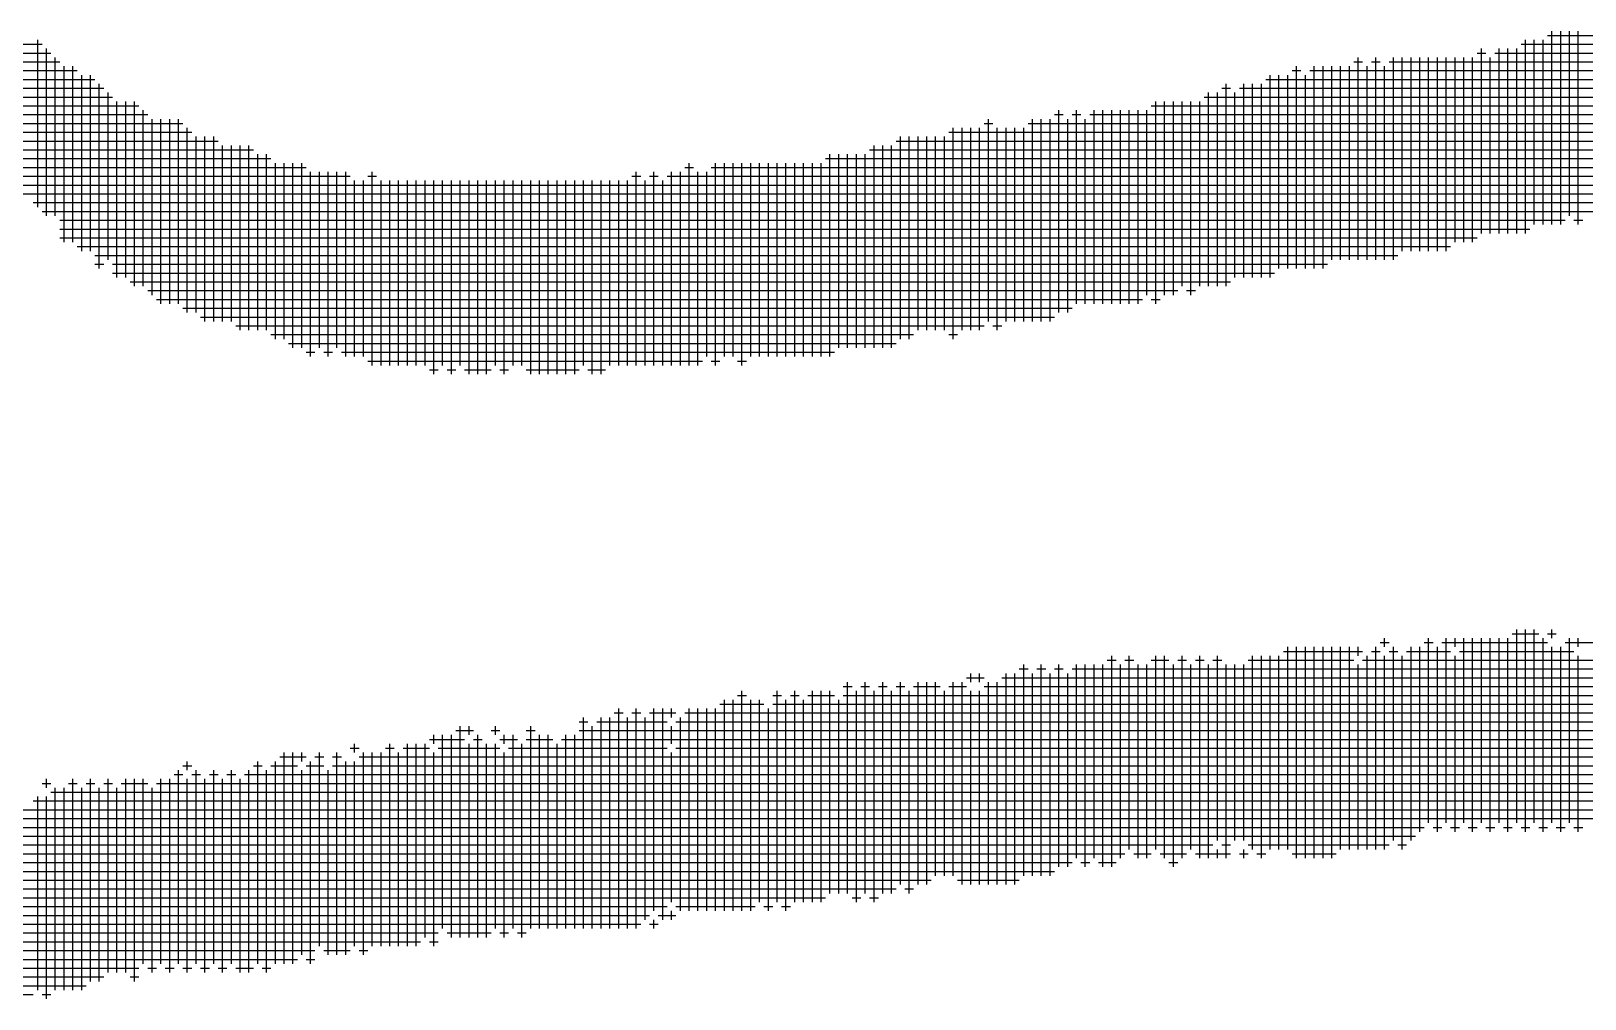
# Model space of a CAD drawing. Header units: feet. Extents: x 0 to 708085, y 0 to 237600.
# Drawn here: x 585987 to 586654, y 11367 to 11782 of the extents above; entities that cross this region are included whole.
import ezdxf

# ---------------------------------------------------------------- set-up
doc = ezdxf.new("R2010")
doc.units = ezdxf.units.FT
doc.header["$LTSCALE"] = 2200
doc.header["$MEASUREMENT"] = 0
doc.layers.add('CX-MISC', color=2, linetype='CONTINUOUS')

msp = doc.modelspace()

# ---------------------------------------------------------------- linework, layer by layer
at = {"layer": 'CX-MISC'}
for p, q in [((586639.9, 11699.32, 9817.04), (586639.9, 11782.48, 9817.04)), ((586643.68, 11699.32, 9817.04), (586643.68, 11782.48, 9817.04)), ((586647.46, 11703.1, 9817.04), (586647.46, 11782.48, 9817.04)), ((586651.24, 11699.32, 9817.04), (586651.24, 11782.48, 9817.04)), ((585885.79, 11776.81, 9817.04), (585991.63, 11776.81, 9817.04)), ((585989.74, 11706.88, 9817.04), (585989.74, 11778.7, 9817.04)), ((586626.67, 11776.81, 9817.04), (586936.63, 11776.81, 9817.04)), ((586628.56, 11695.54, 9817.04), (586628.56, 11778.7, 9817.04)), ((586632.34, 11699.32, 9817.04), (586632.34, 11778.7, 9817.04)), ((586636.12, 11699.32, 9817.04), (586636.12, 11778.7, 9817.04)), ((586638.01, 11780.59, 9817.04), (586940.41, 11780.59, 9817.04)), ((585893.35, 11773.03, 9817.04), (585995.41, 11773.03, 9817.04)), ((585900.91, 11769.25, 9817.04), (585999.19, 11769.25, 9817.04)), ((585993.52, 11703.1, 9817.04), (585993.52, 11774.92, 9817.04)), ((585997.3, 11703.1, 9817.04), (585997.3, 11771.14, 9817.04)), ((586554.85, 11769.25, 9817.04), (586558.63, 11769.25, 9817.04)), ((586556.74, 11684.2, 9817.04), (586556.74, 11771.14, 9817.04)), ((586562.41, 11769.25, 9817.04), (586566.19, 11769.25, 9817.04)), ((586564.3, 11684.2, 9817.04), (586564.3, 11771.14, 9817.04)), ((586569.97, 11769.25, 9817.04), (586925.29, 11769.25, 9817.04)), ((586571.86, 11684.2, 9817.04), (586571.86, 11771.14, 9817.04)), ((586575.64, 11687.98, 9817.04), (586575.64, 11771.14, 9817.04)), ((586579.42, 11687.98, 9817.04), (586579.42, 11771.14, 9817.04)), ((586583.2, 11687.98, 9817.04), (586583.2, 11771.14, 9817.04)), ((586586.98, 11687.98, 9817.04), (586586.98, 11771.14, 9817.04)), ((586590.76, 11687.98, 9817.04), (586590.76, 11771.14, 9817.04)), ((586594.54, 11687.98, 9817.04), (586594.54, 11771.14, 9817.04)), ((586598.32, 11691.76, 9817.04), (586598.32, 11771.14, 9817.04)), ((586602.1, 11691.76, 9817.04), (586602.1, 11771.14, 9817.04)), ((586605.88, 11691.76, 9817.04), (586605.88, 11771.14, 9817.04)), ((586607.77, 11773.03, 9817.04), (586611.55, 11773.03, 9817.04)), ((586609.66, 11695.54, 9817.04), (586609.66, 11774.92, 9817.04)), ((586613.44, 11695.54, 9817.04), (586613.44, 11771.14, 9817.04)), ((586615.33, 11773.03, 9817.04), (586932.85, 11773.03, 9817.04)), ((586617.22, 11695.54, 9817.04), (586617.22, 11774.92, 9817.04)), ((586621, 11695.54, 9817.04), (586621, 11774.92, 9817.04)), ((586624.78, 11695.54, 9817.04), (586624.78, 11774.92, 9817.04)), ((585904.69, 11765.47, 9817.04), (586006.75, 11765.47, 9817.04)), ((586001.08, 11691.76, 9817.04), (586001.08, 11767.36, 9817.04)), ((586004.86, 11691.76, 9817.04), (586004.86, 11767.36, 9817.04)), ((586008.64, 11687.98, 9817.04), (586008.64, 11763.58, 9817.04)), ((586012.42, 11687.98, 9817.04), (586012.42, 11763.58, 9817.04)), ((586518.94, 11676.64, 9817.04), (586518.94, 11763.58, 9817.04)), ((586522.72, 11680.42, 9817.04), (586522.72, 11763.58, 9817.04)), ((586526.5, 11680.42, 9817.04), (586526.5, 11763.58, 9817.04)), ((586528.39, 11765.47, 9817.04), (586532.17, 11765.47, 9817.04)), ((586530.28, 11680.42, 9817.04), (586530.28, 11767.36, 9817.04)), ((586534.06, 11680.42, 9817.04), (586534.06, 11763.58, 9817.04)), ((586535.95, 11765.47, 9817.04), (586917.73, 11765.47, 9817.04)), ((586537.84, 11680.42, 9817.04), (586537.84, 11767.36, 9817.04)), ((586541.62, 11680.42, 9817.04), (586541.62, 11767.36, 9817.04)), ((586545.4, 11684.2, 9817.04), (586545.4, 11767.36, 9817.04)), ((586549.18, 11684.2, 9817.04), (586549.18, 11767.36, 9817.04)), ((586552.96, 11684.2, 9817.04), (586552.96, 11767.36, 9817.04)), ((586560.52, 11684.2, 9817.04), (586560.52, 11767.36, 9817.04)), ((586568.08, 11684.2, 9817.04), (586568.08, 11767.36, 9817.04)), ((585912.25, 11761.69, 9817.04), (586014.31, 11761.69, 9817.04)), ((585919.81, 11757.91, 9817.04), (586018.09, 11757.91, 9817.04)), ((586016.2, 11680.42, 9817.04), (586016.2, 11759.8, 9817.04)), ((586019.98, 11684.2, 9817.04), (586019.98, 11756.02, 9817.04)), ((586492.48, 11672.86, 9817.04), (586492.48, 11756.02, 9817.04)), ((586496.26, 11672.86, 9817.04), (586496.26, 11756.02, 9817.04)), ((586498.15, 11757.91, 9817.04), (586501.93, 11757.91, 9817.04)), ((586500.04, 11672.86, 9817.04), (586500.04, 11759.8, 9817.04)), ((586503.82, 11676.64, 9817.04), (586503.82, 11756.02, 9817.04)), ((586505.71, 11757.91, 9817.04), (586887.49, 11757.91, 9817.04)), ((586507.6, 11676.64, 9817.04), (586507.6, 11759.8, 9817.04)), ((586511.38, 11676.64, 9817.04), (586511.38, 11759.8, 9817.04)), ((586515.16, 11676.64, 9817.04), (586515.16, 11759.8, 9817.04)), ((586517.05, 11761.69, 9817.04), (586902.61, 11761.69, 9817.04)), ((585923.59, 11754.13, 9817.04), (586021.87, 11754.13, 9817.04)), ((585931.15, 11750.35, 9817.04), (586033.21, 11750.35, 9817.04)), ((586023.76, 11676.64, 9817.04), (586023.76, 11752.24, 9817.04)), ((586027.54, 11676.64, 9817.04), (586027.54, 11752.24, 9817.04)), ((586031.32, 11672.86, 9817.04), (586031.32, 11752.24, 9817.04)), ((586467.91, 11750.35, 9817.04), (586864.81, 11750.35, 9817.04)), ((586469.8, 11665.3, 9817.04), (586469.8, 11752.24, 9817.04)), ((586473.58, 11669.08, 9817.04), (586473.58, 11752.24, 9817.04)), ((586477.36, 11669.08, 9817.04), (586477.36, 11752.24, 9817.04)), ((586481.14, 11672.86, 9817.04), (586481.14, 11752.24, 9817.04)), ((586484.92, 11669.08, 9817.04), (586484.92, 11752.24, 9817.04)), ((586488.7, 11672.86, 9817.04), (586488.7, 11752.24, 9817.04)), ((586490.59, 11754.13, 9817.04), (586879.93, 11754.13, 9817.04)), ((585938.71, 11746.57, 9817.04), (586036.99, 11746.57, 9817.04)), ((585942.49, 11742.79, 9817.04), (586052.11, 11742.79, 9817.04)), ((586035.1, 11672.86, 9817.04), (586035.1, 11748.46, 9817.04)), ((586038.88, 11669.08, 9817.04), (586038.88, 11744.68, 9817.04)), ((586042.66, 11665.3, 9817.04), (586042.66, 11744.68, 9817.04)), ((586046.44, 11665.3, 9817.04), (586046.44, 11744.68, 9817.04)), ((586050.22, 11665.3, 9817.04), (586050.22, 11744.68, 9817.04)), ((586396.09, 11742.79, 9817.04), (586399.87, 11742.79, 9817.04)), ((586397.98, 11657.74, 9817.04), (586397.98, 11744.68, 9817.04)), ((586414.99, 11742.79, 9817.04), (586842.13, 11742.79, 9817.04)), ((586416.88, 11657.74, 9817.04), (586416.88, 11744.68, 9817.04)), ((586420.66, 11657.74, 9817.04), (586420.66, 11744.68, 9817.04)), ((586424.44, 11657.74, 9817.04), (586424.44, 11744.68, 9817.04)), ((586426.33, 11746.57, 9817.04), (586430.11, 11746.57, 9817.04)), ((586428.22, 11661.52, 9817.04), (586428.22, 11748.46, 9817.04)), ((586432, 11661.52, 9817.04), (586432, 11744.68, 9817.04)), ((586433.89, 11746.57, 9817.04), (586437.67, 11746.57, 9817.04)), ((586435.78, 11665.3, 9817.04), (586435.78, 11748.46, 9817.04)), ((586439.56, 11665.3, 9817.04), (586439.56, 11744.68, 9817.04)), ((586441.45, 11746.57, 9817.04), (586849.69, 11746.57, 9817.04)), ((586443.34, 11665.3, 9817.04), (586443.34, 11748.46, 9817.04)), ((586447.12, 11665.3, 9817.04), (586447.12, 11748.46, 9817.04)), ((586450.9, 11665.3, 9817.04), (586450.9, 11748.46, 9817.04)), ((586454.68, 11665.3, 9817.04), (586454.68, 11748.46, 9817.04)), ((586458.46, 11665.3, 9817.04), (586458.46, 11748.46, 9817.04)), ((586462.24, 11665.3, 9817.04), (586462.24, 11748.46, 9817.04)), ((586466.02, 11669.08, 9817.04), (586466.02, 11748.46, 9817.04)), ((585946.27, 11739.01, 9817.04), (586055.89, 11739.01, 9817.04)), ((586054, 11661.52, 9817.04), (586054, 11740.9, 9817.04)), ((586057.78, 11661.52, 9817.04), (586057.78, 11737.12, 9817.04)), ((586061.56, 11657.74, 9817.04), (586061.56, 11737.12, 9817.04)), ((586065.34, 11657.74, 9817.04), (586065.34, 11737.12, 9817.04)), ((586360.18, 11650.18, 9817.04), (586360.18, 11737.12, 9817.04)), ((586363.96, 11650.18, 9817.04), (586363.96, 11737.12, 9817.04)), ((586367.74, 11653.96, 9817.04), (586367.74, 11737.12, 9817.04)), ((586371.52, 11653.96, 9817.04), (586371.52, 11737.12, 9817.04)), ((586375.3, 11653.96, 9817.04), (586375.3, 11737.12, 9817.04)), ((586379.08, 11653.96, 9817.04), (586379.08, 11737.12, 9817.04)), ((586380.97, 11739.01, 9817.04), (586796.77, 11739.01, 9817.04)), ((586382.86, 11650.18, 9817.04), (586382.86, 11740.9, 9817.04)), ((586386.64, 11653.96, 9817.04), (586386.64, 11740.9, 9817.04)), ((586390.42, 11653.96, 9817.04), (586390.42, 11740.9, 9817.04)), ((586394.2, 11653.96, 9817.04), (586394.2, 11740.9, 9817.04)), ((586401.76, 11653.96, 9817.04), (586401.76, 11740.9, 9817.04)), ((586405.54, 11657.74, 9817.04), (586405.54, 11740.9, 9817.04)), ((586409.32, 11657.74, 9817.04), (586409.32, 11740.9, 9817.04)), ((586413.1, 11657.74, 9817.04), (586413.1, 11740.9, 9817.04)), ((585950.05, 11735.23, 9817.04), (586067.23, 11735.23, 9817.04)), ((585953.83, 11731.45, 9817.04), (586082.35, 11731.45, 9817.04)), ((586069.12, 11657.74, 9817.04), (586069.12, 11733.34, 9817.04)), ((586072.9, 11657.74, 9817.04), (586072.9, 11733.34, 9817.04)), ((586076.68, 11653.96, 9817.04), (586076.68, 11733.34, 9817.04)), ((586080.46, 11653.96, 9817.04), (586080.46, 11733.34, 9817.04)), ((586084.24, 11653.96, 9817.04), (586084.24, 11729.56, 9817.04)), ((586088.02, 11653.96, 9817.04), (586088.02, 11729.56, 9817.04)), ((586329.94, 11642.62, 9817.04), (586329.94, 11729.56, 9817.04)), ((586333.72, 11646.4, 9817.04), (586333.72, 11729.56, 9817.04)), ((586337.5, 11646.4, 9817.04), (586337.5, 11729.56, 9817.04)), ((586341.28, 11646.4, 9817.04), (586341.28, 11729.56, 9817.04)), ((586345.06, 11646.4, 9817.04), (586345.06, 11729.56, 9817.04)), ((586346.95, 11731.45, 9817.04), (586762.75, 11731.45, 9817.04)), ((586348.84, 11646.4, 9817.04), (586348.84, 11733.34, 9817.04)), ((586352.62, 11646.4, 9817.04), (586352.62, 11733.34, 9817.04)), ((586356.4, 11646.4, 9817.04), (586356.4, 11733.34, 9817.04)), ((586358.29, 11735.23, 9817.04), (586792.99, 11735.23, 9817.04)), ((585961.39, 11727.67, 9817.04), (586089.91, 11727.67, 9817.04)), ((585965.17, 11723.89, 9817.04), (586105.03, 11723.89, 9817.04)), ((586091.8, 11650.18, 9817.04), (586091.8, 11725.78, 9817.04)), ((586095.58, 11650.18, 9817.04), (586095.58, 11725.78, 9817.04)), ((586099.36, 11646.4, 9817.04), (586099.36, 11725.78, 9817.04)), ((586103.14, 11646.4, 9817.04), (586103.14, 11725.78, 9817.04)), ((586267.57, 11723.89, 9817.04), (586271.35, 11723.89, 9817.04)), ((586269.46, 11638.84, 9817.04), (586269.46, 11725.78, 9817.04)), ((586278.91, 11723.89, 9817.04), (586751.41, 11723.89, 9817.04)), ((586280.8, 11638.84, 9817.04), (586280.8, 11725.78, 9817.04)), ((586284.58, 11642.62, 9817.04), (586284.58, 11725.78, 9817.04)), ((586288.36, 11642.62, 9817.04), (586288.36, 11725.78, 9817.04)), ((586292.14, 11638.84, 9817.04), (586292.14, 11725.78, 9817.04)), ((586295.92, 11642.62, 9817.04), (586295.92, 11725.78, 9817.04)), ((586299.7, 11642.62, 9817.04), (586299.7, 11725.78, 9817.04)), ((586303.48, 11642.62, 9817.04), (586303.48, 11725.78, 9817.04)), ((586307.26, 11642.62, 9817.04), (586307.26, 11725.78, 9817.04)), ((586311.04, 11642.62, 9817.04), (586311.04, 11725.78, 9817.04)), ((586314.82, 11642.62, 9817.04), (586314.82, 11725.78, 9817.04)), ((586318.6, 11642.62, 9817.04), (586318.6, 11725.78, 9817.04)), ((586322.38, 11642.62, 9817.04), (586322.38, 11725.78, 9817.04)), ((586326.16, 11642.62, 9817.04), (586326.16, 11725.78, 9817.04)), ((586328.05, 11727.67, 9817.04), (586758.97, 11727.67, 9817.04)), ((585968.95, 11720.11, 9817.04), (586123.93, 11720.11, 9817.04)), ((585976.51, 11716.33, 9817.04), (586721.17, 11716.33, 9817.04)), ((586106.92, 11642.62, 9817.04), (586106.92, 11722, 9817.04)), ((586110.7, 11646.4, 9817.04), (586110.7, 11722, 9817.04)), ((586114.48, 11642.62, 9817.04), (586114.48, 11722, 9817.04)), ((586118.26, 11646.4, 9817.04), (586118.26, 11722, 9817.04)), ((586122.04, 11642.62, 9817.04), (586122.04, 11722, 9817.04)), ((586125.82, 11642.62, 9817.04), (586125.82, 11718.22, 9817.04)), ((586129.6, 11642.62, 9817.04), (586129.6, 11718.22, 9817.04)), ((586131.49, 11720.11, 9817.04), (586135.27, 11720.11, 9817.04)), ((586133.38, 11638.84, 9817.04), (586133.38, 11722, 9817.04)), ((586137.16, 11638.84, 9817.04), (586137.16, 11718.22, 9817.04)), ((586140.94, 11638.84, 9817.04), (586140.94, 11718.22, 9817.04)), ((586144.72, 11638.84, 9817.04), (586144.72, 11718.22, 9817.04)), ((586148.5, 11638.84, 9817.04), (586148.5, 11718.22, 9817.04)), ((586152.28, 11638.84, 9817.04), (586152.28, 11718.22, 9817.04)), ((586156.06, 11638.84, 9817.04), (586156.06, 11718.22, 9817.04)), ((586159.84, 11635.06, 9817.04), (586159.84, 11718.22, 9817.04)), ((586163.62, 11638.84, 9817.04), (586163.62, 11718.22, 9817.04)), ((586167.4, 11635.06, 9817.04), (586167.4, 11718.22, 9817.04)), ((586171.18, 11638.84, 9817.04), (586171.18, 11718.22, 9817.04)), ((586174.96, 11635.06, 9817.04), (586174.96, 11718.22, 9817.04)), ((586178.74, 11635.06, 9817.04), (586178.74, 11718.22, 9817.04)), ((586182.52, 11635.06, 9817.04), (586182.52, 11718.22, 9817.04)), ((586186.3, 11638.84, 9817.04), (586186.3, 11718.22, 9817.04)), ((586190.08, 11635.06, 9817.04), (586190.08, 11718.22, 9817.04)), ((586193.86, 11638.84, 9817.04), (586193.86, 11718.22, 9817.04)), ((586197.64, 11638.84, 9817.04), (586197.64, 11718.22, 9817.04)), ((586201.42, 11635.06, 9817.04), (586201.42, 11718.22, 9817.04)), ((586205.2, 11635.06, 9817.04), (586205.2, 11718.22, 9817.04)), ((586208.98, 11635.06, 9817.04), (586208.98, 11718.22, 9817.04)), ((586212.76, 11635.06, 9817.04), (586212.76, 11718.22, 9817.04)), ((586216.54, 11635.06, 9817.04), (586216.54, 11718.22, 9817.04)), ((586220.32, 11635.06, 9817.04), (586220.32, 11718.22, 9817.04)), ((586224.1, 11638.84, 9817.04), (586224.1, 11718.22, 9817.04)), ((586227.88, 11635.06, 9817.04), (586227.88, 11718.22, 9817.04)), ((586231.66, 11635.06, 9817.04), (586231.66, 11718.22, 9817.04)), ((586235.44, 11638.84, 9817.04), (586235.44, 11718.22, 9817.04)), ((586239.22, 11638.84, 9817.04), (586239.22, 11718.22, 9817.04)), ((586243, 11638.84, 9817.04), (586243, 11718.22, 9817.04)), ((586244.89, 11720.11, 9817.04), (586248.67, 11720.11, 9817.04)), ((586246.78, 11638.84, 9817.04), (586246.78, 11722, 9817.04)), ((586250.56, 11638.84, 9817.04), (586250.56, 11718.22, 9817.04)), ((586252.45, 11720.11, 9817.04), (586256.23, 11720.11, 9817.04)), ((586254.34, 11638.84, 9817.04), (586254.34, 11722, 9817.04)), ((586258.12, 11638.84, 9817.04), (586258.12, 11718.22, 9817.04)), ((586260.01, 11720.11, 9817.04), (586740.07, 11720.11, 9817.04)), ((586261.9, 11638.84, 9817.04), (586261.9, 11722, 9817.04)), ((586265.68, 11638.84, 9817.04), (586265.68, 11722, 9817.04)), ((586273.24, 11638.84, 9817.04), (586273.24, 11722, 9817.04)), ((586277.02, 11642.62, 9817.04), (586277.02, 11722, 9817.04)), ((585980.29, 11712.55, 9817.04), (586702.27, 11712.55, 9817.04)), ((585987.85, 11708.77, 9817.04), (586683.37, 11708.77, 9817.04)), ((585991.63, 11704.99, 9817.04), (586660.69, 11704.99, 9817.04)), ((585999.19, 11701.21, 9817.04), (586645.57, 11701.21, 9817.04)), ((585999.19, 11697.43, 9817.04), (586630.45, 11697.43, 9817.04)), ((586649.35, 11701.21, 9817.04), (586653.13, 11701.21, 9817.04)), ((585999.19, 11693.65, 9817.04), (586607.77, 11693.65, 9817.04)), ((586006.75, 11689.87, 9817.04), (586596.43, 11689.87, 9817.04)), ((586014.31, 11686.09, 9817.04), (586573.75, 11686.09, 9817.04)), ((586014.31, 11682.31, 9817.04), (586018.09, 11682.31, 9817.04)), ((586021.87, 11682.31, 9817.04), (586543.51, 11682.31, 9817.04)), ((586021.87, 11678.53, 9817.04), (586520.83, 11678.53, 9817.04)), ((586029.43, 11674.75, 9817.04), (586501.93, 11674.75, 9817.04)), ((586036.99, 11670.97, 9817.04), (586479.25, 11670.97, 9817.04)), ((586483.03, 11670.97, 9817.04), (586486.81, 11670.97, 9817.04)), ((586040.77, 11667.19, 9817.04), (586464.13, 11667.19, 9817.04)), ((586052.11, 11663.41, 9817.04), (586433.89, 11663.41, 9817.04)), ((586467.91, 11667.19, 9817.04), (586471.69, 11667.19, 9817.04)), ((586059.67, 11659.63, 9817.04), (586426.33, 11659.63, 9817.04)), ((586074.79, 11655.85, 9817.04), (586396.09, 11655.85, 9817.04)), ((586399.87, 11655.85, 9817.04), (586403.65, 11655.85, 9817.04)), ((586089.91, 11652.07, 9817.04), (586365.85, 11652.07, 9817.04)), ((586380.97, 11652.07, 9817.04), (586384.75, 11652.07, 9817.04)), ((586097.47, 11648.29, 9817.04), (586358.29, 11648.29, 9817.04)), ((586105.03, 11644.51, 9817.04), (586108.81, 11644.51, 9817.04)), ((586112.59, 11644.51, 9817.04), (586116.37, 11644.51, 9817.04)), ((586120.15, 11644.51, 9817.04), (586331.83, 11644.51, 9817.04)), ((586131.49, 11640.73, 9817.04), (586275.13, 11640.73, 9817.04)), ((586157.95, 11636.95, 9817.04), (586161.73, 11636.95, 9817.04)), ((586165.51, 11636.95, 9817.04), (586169.29, 11636.95, 9817.04)), ((586173.07, 11636.95, 9817.04), (586184.41, 11636.95, 9817.04)), ((586188.19, 11636.95, 9817.04), (586191.97, 11636.95, 9817.04)), ((586199.53, 11636.95, 9817.04), (586222.21, 11636.95, 9817.04)), ((586225.99, 11636.95, 9817.04), (586233.55, 11636.95, 9817.04)), ((586278.91, 11640.73, 9817.04), (586282.69, 11640.73, 9817.04)), ((586290.25, 11640.73, 9817.04), (586294.03, 11640.73, 9817.04)), ((586622.89, 11523.55, 9817.04), (586634.23, 11523.55, 9817.04)), ((586624.78, 11442.28, 9817.04), (586624.78, 11525.44, 9817.04)), ((586628.56, 11438.5, 9817.04), (586628.56, 11525.44, 9817.04)), ((586632.34, 11442.28, 9817.04), (586632.34, 11525.44, 9817.04)), ((586638.01, 11523.55, 9817.04), (586641.79, 11523.55, 9817.04)), ((586639.9, 11521.66, 9817.04), (586639.9, 11525.44, 9817.04)), ((586524.61, 11515.99, 9817.04), (586558.63, 11515.99, 9817.04)), ((586526.5, 11430.94, 9817.04), (586526.5, 11517.88, 9817.04)), ((586530.28, 11427.16, 9817.04), (586530.28, 11517.88, 9817.04)), ((586534.06, 11427.16, 9817.04), (586534.06, 11517.88, 9817.04)), ((586537.84, 11427.16, 9817.04), (586537.84, 11517.88, 9817.04)), ((586541.62, 11427.16, 9817.04), (586541.62, 11517.88, 9817.04)), ((586545.4, 11427.16, 9817.04), (586545.4, 11517.88, 9817.04)), ((586549.18, 11430.94, 9817.04), (586549.18, 11517.88, 9817.04)), ((586552.96, 11430.94, 9817.04), (586552.96, 11517.88, 9817.04)), ((586556.74, 11514.1, 9817.04), (586556.74, 11517.88, 9817.04)), ((586562.41, 11515.99, 9817.04), (586566.19, 11515.99, 9817.04)), ((586564.3, 11430.94, 9817.04), (586564.3, 11517.88, 9817.04)), ((586566.19, 11519.77, 9817.04), (586569.97, 11519.77, 9817.04)), ((586568.08, 11517.88, 9817.04), (586568.08, 11521.66, 9817.04)), ((586569.97, 11515.99, 9817.04), (586573.75, 11515.99, 9817.04)), ((586571.86, 11434.72, 9817.04), (586571.86, 11517.88, 9817.04)), ((586577.53, 11515.99, 9817.04), (586596.43, 11515.99, 9817.04)), ((586579.42, 11434.72, 9817.04), (586579.42, 11517.88, 9817.04)), ((586583.2, 11438.5, 9817.04), (586583.2, 11517.88, 9817.04)), ((586585.09, 11519.77, 9817.04), (586588.87, 11519.77, 9817.04)), ((586586.98, 11442.28, 9817.04), (586586.98, 11521.66, 9817.04)), ((586590.76, 11438.5, 9817.04), (586590.76, 11517.88, 9817.04)), ((586592.65, 11519.77, 9817.04), (586638.01, 11519.77, 9817.04)), ((586594.54, 11442.28, 9817.04), (586594.54, 11521.66, 9817.04)), ((586598.32, 11517.88, 9817.04), (586598.32, 11521.66, 9817.04)), ((586600.21, 11515.99, 9817.04), (586649.35, 11515.99, 9817.04)), ((586602.1, 11442.28, 9817.04), (586602.1, 11521.66, 9817.04)), ((586605.88, 11438.5, 9817.04), (586605.88, 11521.66, 9817.04)), ((586609.66, 11442.28, 9817.04), (586609.66, 11521.66, 9817.04)), ((586613.44, 11438.5, 9817.04), (586613.44, 11521.66, 9817.04)), ((586617.22, 11442.28, 9817.04), (586617.22, 11521.66, 9817.04)), ((586621, 11438.5, 9817.04), (586621, 11521.66, 9817.04)), ((586636.12, 11438.5, 9817.04), (586636.12, 11521.66, 9817.04)), ((586639.9, 11442.28, 9817.04), (586639.9, 11517.88, 9817.04)), ((586643.68, 11438.5, 9817.04), (586643.68, 11517.88, 9817.04)), ((586645.57, 11519.77, 9817.04), (587337.31, 11519.77, 9817.04)), ((586647.46, 11442.28, 9817.04), (586647.46, 11521.66, 9817.04)), ((586651.24, 11517.88, 9817.04), (586651.24, 11521.66, 9817.04)), ((586413.1, 11419.6, 9817.04), (586413.1, 11510.32, 9817.04)), ((586420.66, 11419.6, 9817.04), (586420.66, 11510.32, 9817.04)), ((586428.22, 11423.38, 9817.04), (586428.22, 11510.32, 9817.04)), ((586435.78, 11427.16, 9817.04), (586435.78, 11510.32, 9817.04)), ((586439.56, 11423.38, 9817.04), (586439.56, 11510.32, 9817.04)), ((586443.34, 11427.16, 9817.04), (586443.34, 11510.32, 9817.04)), ((586447.12, 11423.38, 9817.04), (586447.12, 11510.32, 9817.04)), ((586449.01, 11512.21, 9817.04), (586452.79, 11512.21, 9817.04)), ((586450.9, 11423.38, 9817.04), (586450.9, 11514.1, 9817.04)), ((586454.68, 11427.16, 9817.04), (586454.68, 11510.32, 9817.04)), ((586456.57, 11512.21, 9817.04), (586460.35, 11512.21, 9817.04)), ((586458.46, 11430.94, 9817.04), (586458.46, 11514.1, 9817.04)), ((586462.24, 11427.16, 9817.04), (586462.24, 11510.32, 9817.04)), ((586466.02, 11427.16, 9817.04), (586466.02, 11510.32, 9817.04)), ((586467.91, 11512.21, 9817.04), (586475.47, 11512.21, 9817.04)), ((586469.8, 11430.94, 9817.04), (586469.8, 11514.1, 9817.04)), ((586473.58, 11427.16, 9817.04), (586473.58, 11514.1, 9817.04)), ((586477.36, 11423.38, 9817.04), (586477.36, 11510.32, 9817.04)), ((586479.25, 11512.21, 9817.04), (586483.03, 11512.21, 9817.04)), ((586481.14, 11427.16, 9817.04), (586481.14, 11514.1, 9817.04)), ((586484.92, 11430.94, 9817.04), (586484.92, 11510.32, 9817.04)), ((586486.81, 11512.21, 9817.04), (586490.59, 11512.21, 9817.04)), ((586488.7, 11427.16, 9817.04), (586488.7, 11514.1, 9817.04)), ((586492.48, 11427.16, 9817.04), (586492.48, 11510.32, 9817.04)), ((586494.37, 11512.21, 9817.04), (586498.15, 11512.21, 9817.04)), ((586496.26, 11434.72, 9817.04), (586496.26, 11514.1, 9817.04)), ((586500.04, 11427.16, 9817.04), (586500.04, 11510.32, 9817.04)), ((586503.82, 11434.72, 9817.04), (586503.82, 11510.32, 9817.04)), ((586507.6, 11434.72, 9817.04), (586507.6, 11510.32, 9817.04)), ((586509.49, 11512.21, 9817.04), (586554.85, 11512.21, 9817.04)), ((586511.38, 11430.94, 9817.04), (586511.38, 11514.1, 9817.04)), ((586515.16, 11427.16, 9817.04), (586515.16, 11514.1, 9817.04)), ((586518.94, 11430.94, 9817.04), (586518.94, 11514.1, 9817.04)), ((586522.72, 11430.94, 9817.04), (586522.72, 11514.1, 9817.04)), ((586556.74, 11430.94, 9817.04), (586556.74, 11510.32, 9817.04)), ((586558.63, 11512.21, 9817.04), (587428.03, 11512.21, 9817.04)), ((586560.52, 11430.94, 9817.04), (586560.52, 11514.1, 9817.04)), ((586568.08, 11430.94, 9817.04), (586568.08, 11514.1, 9817.04)), ((586575.64, 11430.94, 9817.04), (586575.64, 11514.1, 9817.04)), ((586598.32, 11438.5, 9817.04), (586598.32, 11514.1, 9817.04)), ((586651.24, 11438.5, 9817.04), (586651.24, 11514.1, 9817.04)), ((586337.5, 11412.04, 9817.04), (586337.5, 11502.76, 9817.04)), ((586345.06, 11412.04, 9817.04), (586345.06, 11502.76, 9817.04)), ((586352.62, 11412.04, 9817.04), (586352.62, 11502.76, 9817.04)), ((586360.18, 11415.82, 9817.04), (586360.18, 11502.76, 9817.04)), ((586367.74, 11415.82, 9817.04), (586367.74, 11502.76, 9817.04)), ((586371.52, 11415.82, 9817.04), (586371.52, 11502.76, 9817.04)), ((586375.3, 11419.6, 9817.04), (586375.3, 11502.76, 9817.04)), ((586382.86, 11419.6, 9817.04), (586382.86, 11502.76, 9817.04)), ((586386.64, 11415.82, 9817.04), (586386.64, 11502.76, 9817.04)), ((586388.53, 11504.65, 9817.04), (586396.09, 11504.65, 9817.04)), ((586390.42, 11502.76, 9817.04), (586390.42, 11506.54, 9817.04)), ((586394.2, 11502.76, 9817.04), (586394.2, 11506.54, 9817.04)), ((586397.98, 11415.82, 9817.04), (586397.98, 11502.76, 9817.04)), ((586401.76, 11415.82, 9817.04), (586401.76, 11502.76, 9817.04)), ((586403.65, 11504.65, 9817.04), (587488.51, 11504.65, 9817.04)), ((586405.54, 11415.82, 9817.04), (586405.54, 11506.54, 9817.04)), ((586409.32, 11415.82, 9817.04), (586409.32, 11506.54, 9817.04)), ((586411.21, 11508.43, 9817.04), (586414.99, 11508.43, 9817.04)), ((586416.88, 11419.6, 9817.04), (586416.88, 11506.54, 9817.04)), ((586418.77, 11508.43, 9817.04), (586422.55, 11508.43, 9817.04)), ((586424.44, 11419.6, 9817.04), (586424.44, 11506.54, 9817.04)), ((586426.33, 11508.43, 9817.04), (586430.11, 11508.43, 9817.04)), ((586432, 11423.38, 9817.04), (586432, 11506.54, 9817.04)), ((586433.89, 11508.43, 9817.04), (587465.83, 11508.43, 9817.04)), ((586290.25, 11497.09, 9817.04), (586294.03, 11497.09, 9817.04)), ((586292.14, 11404.48, 9817.04), (586292.14, 11498.98, 9817.04)), ((586305.37, 11497.09, 9817.04), (586309.15, 11497.09, 9817.04)), ((586307.26, 11408.26, 9817.04), (586307.26, 11498.98, 9817.04)), ((586312.93, 11497.09, 9817.04), (586316.71, 11497.09, 9817.04)), ((586314.82, 11408.26, 9817.04), (586314.82, 11498.98, 9817.04)), ((586320.49, 11497.09, 9817.04), (586331.83, 11497.09, 9817.04)), ((586322.38, 11408.26, 9817.04), (586322.38, 11498.98, 9817.04)), ((586326.16, 11408.26, 9817.04), (586326.16, 11498.98, 9817.04)), ((586329.94, 11412.04, 9817.04), (586329.94, 11498.98, 9817.04)), ((586335.61, 11500.87, 9817.04), (586339.39, 11500.87, 9817.04)), ((586335.61, 11497.09, 9817.04), (587533.87, 11497.09, 9817.04)), ((586341.28, 11408.26, 9817.04), (586341.28, 11498.98, 9817.04)), ((586343.17, 11500.87, 9817.04), (586346.95, 11500.87, 9817.04)), ((586348.84, 11408.26, 9817.04), (586348.84, 11498.98, 9817.04)), ((586350.73, 11500.87, 9817.04), (586354.51, 11500.87, 9817.04)), ((586356.4, 11412.04, 9817.04), (586356.4, 11498.98, 9817.04)), ((586358.29, 11500.87, 9817.04), (586362.07, 11500.87, 9817.04)), ((586363.96, 11412.04, 9817.04), (586363.96, 11498.98, 9817.04)), ((586365.85, 11500.87, 9817.04), (586377.19, 11500.87, 9817.04)), ((586379.08, 11419.6, 9817.04), (586379.08, 11498.98, 9817.04)), ((586380.97, 11500.87, 9817.04), (586388.53, 11500.87, 9817.04)), ((586390.42, 11415.82, 9817.04), (586390.42, 11498.98, 9817.04)), ((586394.2, 11415.82, 9817.04), (586394.2, 11498.98, 9817.04)), ((586396.09, 11500.87, 9817.04), (587503.63, 11500.87, 9817.04)), ((586237.33, 11489.53, 9817.04), (586241.11, 11489.53, 9817.04)), ((586239.22, 11396.92, 9817.04), (586239.22, 11491.42, 9817.04)), ((586244.89, 11489.53, 9817.04), (586248.67, 11489.53, 9817.04)), ((586246.78, 11396.92, 9817.04), (586246.78, 11491.42, 9817.04)), ((586252.45, 11489.53, 9817.04), (586263.79, 11489.53, 9817.04)), ((586254.34, 11404.48, 9817.04), (586254.34, 11491.42, 9817.04)), ((586258.12, 11400.7, 9817.04), (586258.12, 11491.42, 9817.04)), ((586261.9, 11487.64, 9817.04), (586261.9, 11491.42, 9817.04)), ((586267.57, 11489.53, 9817.04), (587560.33, 11489.53, 9817.04)), ((586269.46, 11404.48, 9817.04), (586269.46, 11491.42, 9817.04)), ((586273.24, 11404.48, 9817.04), (586273.24, 11491.42, 9817.04)), ((586277.02, 11404.48, 9817.04), (586277.02, 11491.42, 9817.04)), ((586280.8, 11404.48, 9817.04), (586280.8, 11491.42, 9817.04)), ((586282.69, 11493.31, 9817.04), (586301.59, 11493.31, 9817.04)), ((586284.58, 11404.48, 9817.04), (586284.58, 11495.2, 9817.04)), ((586288.36, 11404.48, 9817.04), (586288.36, 11495.2, 9817.04)), ((586295.92, 11404.48, 9817.04), (586295.92, 11495.2, 9817.04)), ((586299.7, 11408.26, 9817.04), (586299.7, 11495.2, 9817.04)), ((586303.48, 11404.48, 9817.04), (586303.48, 11491.42, 9817.04)), ((586305.37, 11493.31, 9817.04), (587548.99, 11493.31, 9817.04)), ((586311.04, 11404.48, 9817.04), (586311.04, 11495.2, 9817.04)), ((586318.6, 11408.26, 9817.04), (586318.6, 11495.2, 9817.04)), ((586333.72, 11412.04, 9817.04), (586333.72, 11495.2, 9817.04)), ((586171.18, 11393.14, 9817.04), (586171.18, 11483.86, 9817.04)), ((586174.96, 11480.08, 9817.04), (586174.96, 11483.86, 9817.04)), ((586186.3, 11480.08, 9817.04), (586186.3, 11483.86, 9817.04)), ((586201.42, 11396.92, 9817.04), (586201.42, 11483.86, 9817.04)), ((586222.21, 11485.75, 9817.04), (586225.99, 11485.75, 9817.04)), ((586224.1, 11396.92, 9817.04), (586224.1, 11487.64, 9817.04)), ((586227.88, 11396.92, 9817.04), (586227.88, 11483.86, 9817.04)), ((586229.77, 11485.75, 9817.04), (586260.01, 11485.75, 9817.04)), ((586231.66, 11396.92, 9817.04), (586231.66, 11487.64, 9817.04)), ((586235.44, 11396.92, 9817.04), (586235.44, 11487.64, 9817.04)), ((586243, 11396.92, 9817.04), (586243, 11487.64, 9817.04)), ((586250.56, 11400.7, 9817.04), (586250.56, 11487.64, 9817.04)), ((586261.9, 11476.3, 9817.04), (586261.9, 11483.86, 9817.04)), ((586263.79, 11485.75, 9817.04), (587579.23, 11485.75, 9817.04)), ((586265.68, 11404.48, 9817.04), (586265.68, 11487.64, 9817.04)), ((586125.82, 11472.52, 9817.04), (586125.82, 11476.3, 9817.04)), ((586140.94, 11389.36, 9817.04), (586140.94, 11476.3, 9817.04)), ((586148.5, 11389.36, 9817.04), (586148.5, 11476.3, 9817.04)), ((586152.28, 11389.36, 9817.04), (586152.28, 11476.3, 9817.04)), ((586156.06, 11393.14, 9817.04), (586156.06, 11476.3, 9817.04)), ((586157.95, 11478.19, 9817.04), (586173.07, 11478.19, 9817.04)), ((586159.84, 11476.3, 9817.04), (586159.84, 11480.08, 9817.04)), ((586163.62, 11396.92, 9817.04), (586163.62, 11480.08, 9817.04)), ((586167.4, 11393.14, 9817.04), (586167.4, 11480.08, 9817.04)), ((586169.29, 11481.97, 9817.04), (586176.85, 11481.97, 9817.04)), ((586174.96, 11393.14, 9817.04), (586174.96, 11476.3, 9817.04)), ((586176.85, 11478.19, 9817.04), (586180.63, 11478.19, 9817.04)), ((586178.74, 11393.14, 9817.04), (586178.74, 11480.08, 9817.04)), ((586182.52, 11393.14, 9817.04), (586182.52, 11476.3, 9817.04)), ((586184.41, 11481.97, 9817.04), (586188.19, 11481.97, 9817.04)), ((586186.3, 11396.92, 9817.04), (586186.3, 11476.3, 9817.04)), ((586188.19, 11478.19, 9817.04), (586195.75, 11478.19, 9817.04)), ((586190.08, 11476.3, 9817.04), (586190.08, 11480.08, 9817.04)), ((586193.86, 11396.92, 9817.04), (586193.86, 11480.08, 9817.04)), ((586197.64, 11393.14, 9817.04), (586197.64, 11476.3, 9817.04)), ((586199.53, 11481.97, 9817.04), (586203.31, 11481.97, 9817.04)), ((586199.53, 11478.19, 9817.04), (586210.87, 11478.19, 9817.04)), ((586205.2, 11396.92, 9817.04), (586205.2, 11480.08, 9817.04)), ((586208.98, 11396.92, 9817.04), (586208.98, 11480.08, 9817.04)), ((586212.76, 11396.92, 9817.04), (586212.76, 11476.3, 9817.04)), ((586214.65, 11478.19, 9817.04), (587601.91, 11478.19, 9817.04)), ((586216.54, 11396.92, 9817.04), (586216.54, 11480.08, 9817.04)), ((586220.32, 11396.92, 9817.04), (586220.32, 11480.08, 9817.04)), ((586222.21, 11481.97, 9817.04), (587586.79, 11481.97, 9817.04)), ((586054, 11464.96, 9817.04), (586054, 11468.74, 9817.04)), ((586084.24, 11381.8, 9817.04), (586084.24, 11468.74, 9817.04)), ((586091.8, 11381.8, 9817.04), (586091.8, 11468.74, 9817.04)), ((586093.69, 11470.63, 9817.04), (586105.03, 11470.63, 9817.04)), ((586095.58, 11381.8, 9817.04), (586095.58, 11472.52, 9817.04)), ((586099.36, 11381.8, 9817.04), (586099.36, 11472.52, 9817.04)), ((586103.14, 11468.74, 9817.04), (586103.14, 11472.52, 9817.04)), ((586106.92, 11381.8, 9817.04), (586106.92, 11468.74, 9817.04)), ((586108.81, 11470.63, 9817.04), (586112.59, 11470.63, 9817.04)), ((586110.7, 11389.36, 9817.04), (586110.7, 11472.52, 9817.04)), ((586116.37, 11470.63, 9817.04), (586120.15, 11470.63, 9817.04)), ((586118.26, 11385.58, 9817.04), (586118.26, 11472.52, 9817.04)), ((586122.04, 11385.58, 9817.04), (586122.04, 11468.74, 9817.04)), ((586123.93, 11474.41, 9817.04), (586127.71, 11474.41, 9817.04)), ((586125.82, 11389.36, 9817.04), (586125.82, 11468.74, 9817.04)), ((586127.71, 11470.63, 9817.04), (587624.59, 11470.63, 9817.04)), ((586129.6, 11385.58, 9817.04), (586129.6, 11472.52, 9817.04)), ((586133.38, 11389.36, 9817.04), (586133.38, 11472.52, 9817.04)), ((586137.16, 11389.36, 9817.04), (586137.16, 11472.52, 9817.04)), ((586139.05, 11474.41, 9817.04), (586142.83, 11474.41, 9817.04)), ((586144.72, 11389.36, 9817.04), (586144.72, 11472.52, 9817.04)), ((586146.61, 11474.41, 9817.04), (586157.95, 11474.41, 9817.04)), ((586159.84, 11389.36, 9817.04), (586159.84, 11472.52, 9817.04)), ((586161.73, 11474.41, 9817.04), (586188.19, 11474.41, 9817.04)), ((586190.08, 11393.14, 9817.04), (586190.08, 11472.52, 9817.04)), ((586191.97, 11474.41, 9817.04), (586260.01, 11474.41, 9817.04)), ((586261.9, 11408.26, 9817.04), (586261.9, 11472.52, 9817.04)), ((586263.79, 11474.41, 9817.04), (587613.25, 11474.41, 9817.04)), ((586048.33, 11463.07, 9817.04), (586052.11, 11463.07, 9817.04)), ((586050.22, 11381.8, 9817.04), (586050.22, 11464.96, 9817.04)), ((586052.11, 11466.85, 9817.04), (586055.89, 11466.85, 9817.04)), ((586055.89, 11463.07, 9817.04), (586059.67, 11463.07, 9817.04)), ((586057.78, 11381.8, 9817.04), (586057.78, 11464.96, 9817.04)), ((586063.45, 11463.07, 9817.04), (586067.23, 11463.07, 9817.04)), ((586065.34, 11381.8, 9817.04), (586065.34, 11464.96, 9817.04)), ((586071.01, 11463.07, 9817.04), (586074.79, 11463.07, 9817.04)), ((586072.9, 11381.8, 9817.04), (586072.9, 11464.96, 9817.04)), ((586078.57, 11463.07, 9817.04), (587639.71, 11463.07, 9817.04)), ((586080.46, 11378.02, 9817.04), (586080.46, 11464.96, 9817.04)), ((586082.35, 11466.85, 9817.04), (586086.13, 11466.85, 9817.04)), ((586088.02, 11378.02, 9817.04), (586088.02, 11464.96, 9817.04)), ((586089.91, 11466.85, 9817.04), (586101.25, 11466.85, 9817.04)), ((586103.14, 11385.58, 9817.04), (586103.14, 11464.96, 9817.04)), ((586105.03, 11466.85, 9817.04), (586112.59, 11466.85, 9817.04)), ((586114.48, 11385.58, 9817.04), (586114.48, 11464.96, 9817.04)), ((586116.37, 11466.85, 9817.04), (587628.37, 11466.85, 9817.04)), ((585991.63, 11459.29, 9817.04), (585995.41, 11459.29, 9817.04)), ((585993.52, 11457.4, 9817.04), (585993.52, 11461.18, 9817.04)), ((585995.41, 11455.51, 9817.04), (587061.37, 11455.51, 9817.04)), ((585997.3, 11370.46, 9817.04), (585997.3, 11457.4, 9817.04)), ((586001.08, 11370.46, 9817.04), (586001.08, 11457.4, 9817.04)), ((586002.97, 11459.29, 9817.04), (586006.75, 11459.29, 9817.04)), ((586004.86, 11370.46, 9817.04), (586004.86, 11461.18, 9817.04)), ((586008.64, 11370.46, 9817.04), (586008.64, 11457.4, 9817.04)), ((586010.53, 11459.29, 9817.04), (586014.31, 11459.29, 9817.04)), ((586012.42, 11374.24, 9817.04), (586012.42, 11461.18, 9817.04)), ((586016.2, 11374.24, 9817.04), (586016.2, 11457.4, 9817.04)), ((586018.09, 11459.29, 9817.04), (586021.87, 11459.29, 9817.04)), ((586019.98, 11378.02, 9817.04), (586019.98, 11461.18, 9817.04)), ((586023.76, 11378.02, 9817.04), (586023.76, 11457.4, 9817.04)), ((586025.65, 11459.29, 9817.04), (586036.99, 11459.29, 9817.04)), ((586027.54, 11378.02, 9817.04), (586027.54, 11461.18, 9817.04)), ((586031.32, 11374.24, 9817.04), (586031.32, 11461.18, 9817.04)), ((586035.1, 11381.8, 9817.04), (586035.1, 11461.18, 9817.04)), ((586038.88, 11378.02, 9817.04), (586038.88, 11457.4, 9817.04)), ((586040.77, 11459.29, 9817.04), (587647.27, 11459.29, 9817.04)), ((586042.66, 11381.8, 9817.04), (586042.66, 11461.18, 9817.04)), ((586046.44, 11378.02, 9817.04), (586046.44, 11461.18, 9817.04)), ((586054, 11378.02, 9817.04), (586054, 11461.18, 9817.04)), ((586061.56, 11378.02, 9817.04), (586061.56, 11461.18, 9817.04)), ((586069.12, 11378.02, 9817.04), (586069.12, 11461.18, 9817.04)), ((586076.68, 11378.02, 9817.04), (586076.68, 11461.18, 9817.04)), ((585987.85, 11451.73, 9817.04), (586811.89, 11451.73, 9817.04)), ((585989.74, 11370.46, 9817.04), (585989.74, 11453.62, 9817.04)), ((585993.52, 11366.68, 9817.04), (585993.52, 11453.62, 9817.04)), ((585927.37, 11447.95, 9817.04), (586736.29, 11447.95, 9817.04)), ((585934.93, 11444.17, 9817.04), (586683.37, 11444.17, 9817.04)), ((585870.67, 11436.61, 9817.04), (586581.31, 11436.61, 9817.04)), ((585919.81, 11440.39, 9817.04), (586585.09, 11440.39, 9817.04)), ((586588.87, 11440.39, 9817.04), (586592.65, 11440.39, 9817.04)), ((586596.43, 11440.39, 9817.04), (586600.21, 11440.39, 9817.04)), ((586603.99, 11440.39, 9817.04), (586607.77, 11440.39, 9817.04)), ((586611.55, 11440.39, 9817.04), (586615.33, 11440.39, 9817.04)), ((586619.11, 11440.39, 9817.04), (586622.89, 11440.39, 9817.04)), ((586626.67, 11440.39, 9817.04), (586630.45, 11440.39, 9817.04)), ((586634.23, 11440.39, 9817.04), (586638.01, 11440.39, 9817.04)), ((586641.79, 11440.39, 9817.04), (586645.57, 11440.39, 9817.04)), ((586649.35, 11440.39, 9817.04), (586653.13, 11440.39, 9817.04)), ((585813.97, 11429.05, 9817.04), (586456.57, 11429.05, 9817.04)), ((585840.43, 11432.83, 9817.04), (586494.37, 11432.83, 9817.04)), ((586460.35, 11429.05, 9817.04), (586467.91, 11429.05, 9817.04)), ((586471.69, 11429.05, 9817.04), (586483.03, 11429.05, 9817.04)), ((586486.81, 11429.05, 9817.04), (586501.93, 11429.05, 9817.04)), ((586496.26, 11427.16, 9817.04), (586496.26, 11430.94, 9817.04)), ((586498.15, 11432.83, 9817.04), (586501.93, 11432.83, 9817.04)), ((586505.71, 11429.05, 9817.04), (586509.49, 11429.05, 9817.04)), ((586507.6, 11427.16, 9817.04), (586507.6, 11430.94, 9817.04)), ((586509.49, 11432.83, 9817.04), (586569.97, 11432.83, 9817.04)), ((586513.27, 11429.05, 9817.04), (586517.05, 11429.05, 9817.04)), ((586528.39, 11429.05, 9817.04), (586547.29, 11429.05, 9817.04)), ((586573.75, 11432.83, 9817.04), (586577.53, 11432.83, 9817.04)), ((585768.61, 11425.27, 9817.04), (586433.89, 11425.27, 9817.04)), ((586437.67, 11425.27, 9817.04), (586441.45, 11425.27, 9817.04)), ((586445.23, 11425.27, 9817.04), (586452.79, 11425.27, 9817.04)), ((586475.47, 11425.27, 9817.04), (586479.25, 11425.27, 9817.04)), ((585753.49, 11417.71, 9817.04), (586373.41, 11417.71, 9817.04)), ((585772.39, 11421.49, 9817.04), (586426.33, 11421.49, 9817.04)), ((586384.75, 11417.71, 9817.04), (586411.21, 11417.71, 9817.04)), ((585674.11, 11410.15, 9817.04), (586328.05, 11410.15, 9817.04)), ((585711.91, 11413.93, 9817.04), (586358.29, 11413.93, 9817.04)), ((586339.39, 11410.15, 9817.04), (586343.17, 11410.15, 9817.04)), ((586346.95, 11410.15, 9817.04), (586350.73, 11410.15, 9817.04)), ((586362.07, 11413.93, 9817.04), (586365.85, 11413.93, 9817.04)), ((585609.85, 11402.59, 9817.04), (586252.45, 11402.59, 9817.04)), ((585640.09, 11406.37, 9817.04), (586260.01, 11406.37, 9817.04)), ((586256.23, 11402.59, 9817.04), (586263.79, 11402.59, 9817.04)), ((586261.9, 11400.7, 9817.04), (586261.9, 11404.48, 9817.04)), ((586263.79, 11406.37, 9817.04), (586297.81, 11406.37, 9817.04)), ((586301.59, 11406.37, 9817.04), (586305.37, 11406.37, 9817.04)), ((586309.15, 11406.37, 9817.04), (586312.93, 11406.37, 9817.04)), ((585587.17, 11398.81, 9817.04), (586248.67, 11398.81, 9817.04)), ((586252.45, 11398.81, 9817.04), (586256.23, 11398.81, 9817.04)), ((586254.34, 11396.92, 9817.04), (586254.34, 11400.7, 9817.04)), ((585519.13, 11391.25, 9817.04), (586154.17, 11391.25, 9817.04)), ((585549.37, 11395.03, 9817.04), (586161.73, 11395.03, 9817.04)), ((586157.95, 11391.25, 9817.04), (586161.73, 11391.25, 9817.04)), ((586165.51, 11395.03, 9817.04), (586184.41, 11395.03, 9817.04)), ((586188.19, 11395.03, 9817.04), (586191.97, 11395.03, 9817.04)), ((586195.75, 11395.03, 9817.04), (586199.53, 11395.03, 9817.04)), ((585469.99, 11383.69, 9817.04), (586101.25, 11383.69, 9817.04)), ((585488.89, 11387.47, 9817.04), (586108.81, 11387.47, 9817.04)), ((586105.03, 11383.69, 9817.04), (586108.81, 11383.69, 9817.04)), ((586112.59, 11387.47, 9817.04), (586123.93, 11387.47, 9817.04)), ((586127.71, 11387.47, 9817.04), (586131.49, 11387.47, 9817.04)), ((585401.95, 11376.13, 9817.04), (586018.09, 11376.13, 9817.04)), ((585432.19, 11379.91, 9817.04), (586033.21, 11379.91, 9817.04)), ((586029.43, 11376.13, 9817.04), (586033.21, 11376.13, 9817.04)), ((586036.99, 11379.91, 9817.04), (586040.77, 11379.91, 9817.04)), ((586044.55, 11379.91, 9817.04), (586048.33, 11379.91, 9817.04)), ((586052.11, 11379.91, 9817.04), (586055.89, 11379.91, 9817.04)), ((586059.67, 11379.91, 9817.04), (586063.45, 11379.91, 9817.04)), ((586067.23, 11379.91, 9817.04), (586071.01, 11379.91, 9817.04)), ((586074.79, 11379.91, 9817.04), (586082.35, 11379.91, 9817.04)), ((586086.13, 11379.91, 9817.04), (586089.91, 11379.91, 9817.04)), ((585946.27, 11372.35, 9817.04), (586010.53, 11372.35, 9817.04)), ((585345.25, 11368.57, 9817.04), (585987.85, 11368.57, 9817.04)), ((585991.63, 11368.57, 9817.04), (585995.41, 11368.57, 9817.04))]:
    msp.add_line(p, q, dxfattribs=at)

doc.saveas('drawing.dxf')
